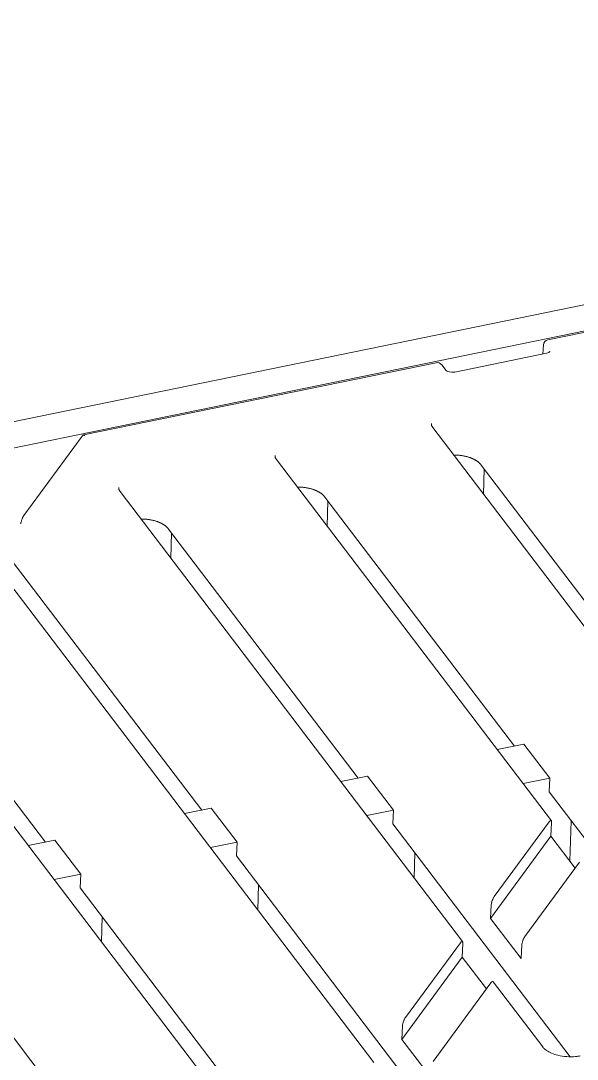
# Model space of a CAD drawing. Header units: millimetres. Extents: x 4267 to 8467, y 166 to 3136.
# Drawn here: x 5313.3 to 5360, y 1992.3 to 2079.5 of the extents above; entities that cross this region are included whole.
import ezdxf

# ---------------------------------------------------------------- set-up
doc = ezdxf.new("R2010")
doc.units = ezdxf.units.MM

msp = doc.modelspace()

# ---------------------------------------------------------------- linework, layer by layer
at = {"linetype": 'Continuous', "lineweight": 5}
for p, q in [((5135.581, 2009.621, 326.374), (5554.128, 2095.268, 326.374)), ((5137.031, 2007.715, 326.374), (5555.578, 2093.362, 326.374)), ((5392.645, 2059.906, 326.374), (5357.509, 2052.716, 326.374)), ((5357.145, 2052.304, 326.374), (5357.085, 2051.528, 326.374)), ((5357.396, 2051.592, 326.374), (5349.708, 2050.019, 326.374)), ((5348.145, 2050.8, 326.374), (5318.529, 2044.74, 326.374)), ((5348.963, 2050.153, 326.374), (5348.601, 2050.629, 326.374)), ((5365.257, 2022.492, 326.374), (5347.861, 2045.35, 326.374)), ((5318.394, 2044.622, 326.374), (5313.508, 2037.967, 326.374)), ((5357.808, 2012.344, 326.374), (5334.733, 2042.663, 326.374)), ((5367.828, 2021.302, 326.374), (5351.916, 2042.21, 326.374)), ((5352.177, 2041.866, 326.374), (5352.105, 2039.773, 326.374)), ((5350.359, 2002.197, 326.374), (5321.606, 2039.977, 326.374)), ((5354.7, 2018.616, 326.374), (5338.788, 2039.523, 326.374)), ((5339.05, 2039.18, 326.374), (5338.978, 2037.087, 326.374)), ((5341.572, 2015.929, 326.374), (5325.66, 2036.837, 326.374)), ((5325.922, 2036.493, 326.374), (5325.85, 2034.4, 326.374)), ((5342.909, 1992.049, 326.374), (5310.847, 2034.178, 326.374)), ((5328.445, 2013.243, 326.374), (5312.533, 2034.151, 326.374)), ((5315.317, 2010.557, 326.374), (5299.405, 2031.464, 326.374)), ((5330.833, 1987.981, 326.374), (5303.398, 2024.031, 326.374)), ((5353.259, 2018.321, 326.374), (5355.499, 2018.779, 326.374)), ((5355.499, 2018.779, 326.374), (5357.674, 2015.922, 326.374)), ((5340.132, 2015.634, 326.374), (5342.371, 2016.093, 326.374)), ((5342.371, 2016.093, 326.374), (5344.546, 2013.235, 326.374)), ((5357.674, 2015.922, 326.374), (5355.434, 2015.463, 326.374)), ((5357.617, 2014.783, 326.374), (5357.674, 2015.922, 326.374)), ((5372.508, 1995.217, 326.374), (5357.617, 2014.783, 326.374)), ((5327.004, 2012.948, 326.374), (5329.244, 2013.406, 326.374)), ((5329.244, 2013.406, 326.374), (5331.418, 2010.549, 326.374)), ((5344.546, 2013.235, 326.374), (5342.306, 2012.777, 326.374)), ((5344.489, 2012.097, 326.374), (5344.546, 2013.235, 326.374)), ((5353.018, 2005.988, 326.374), (5357.614, 2012.249, 326.374)), ((5357.833, 2012.193, 326.374), (5357.776, 2011.052, 326.374)), ((5359.358, 2008.973, 326.374), (5359.474, 2012.342, 326.374)), ((5359.38, 1992.53, 326.374), (5344.489, 2012.097, 326.374)), ((5313.876, 2010.262, 326.374), (5316.116, 2010.72, 326.374)), ((5316.116, 2010.72, 326.374), (5318.291, 2007.863, 326.374)), ((5331.418, 2010.549, 326.374), (5329.179, 2010.091, 326.374)), ((5331.361, 2009.411, 326.374), (5331.418, 2010.549, 326.374)), ((5357.776, 2011.052, 326.374), (5352.704, 2004.143, 326.374)), ((5357.776, 2011.052, 326.374), (5359.809, 2008.38, 326.374)), ((5346.274, 2007.563, 326.374), (5346.346, 2009.656, 326.374)), ((5346.227, 1989.878, 326.374), (5331.361, 2009.411, 326.374)), ((5360.177, 2008.882, 326.374), (5355.581, 2002.621, 326.374)), ((5318.291, 2007.863, 326.374), (5316.051, 2007.404, 326.374)), ((5318.234, 2006.724, 326.374), (5318.291, 2007.863, 326.374)), ((5333.147, 2004.877, 326.374), (5333.219, 2006.97, 326.374)), ((5333.125, 1987.158, 326.374), (5318.234, 2006.724, 326.374)), ((5352.704, 2004.143, 326.374), (5352.761, 2005.284, 326.374)), ((5320.019, 2002.19, 326.374), (5320.091, 2004.284, 326.374)), ((5319.997, 1984.471, 326.374), (5305.106, 2004.038, 326.374)), ((5355.267, 2000.775, 326.374), (5352.704, 2004.143, 326.374)), ((5350.165, 2002.102, 326.374), (5345.569, 1995.841, 326.374)), ((5350.384, 2002.045, 326.374), (5350.327, 2000.904, 326.374)), ((5355.324, 2001.916, 326.374), (5355.267, 2000.775, 326.374)), ((5350.327, 2000.904, 326.374), (5345.255, 1993.995, 326.374)), ((5350.327, 2000.904, 326.374), (5352.36, 1998.233, 326.374)), ((5352.728, 1998.734, 326.374), (5347.894, 1992.149, 326.374)), ((5357.088, 1993.354, 326.374), (5352.921, 1998.829, 326.374)), ((5345.255, 1993.995, 326.374), (5345.312, 1995.136, 326.374)), ((5347.818, 1990.628, 326.374), (5345.255, 1993.995, 326.374))]:
    msp.add_line(p, q, dxfattribs=at)
for points in [[(5357.509, 2052.716), (5357.509, 2052.716, -0.000016), (5357.509, 2052.716, -0.000016), (5357.509, 2052.716, -0.000016), (5357.509, 2052.716, -0.000016), (5357.509, 2052.716, -0.000016), (5357.509, 2052.716, -0.000016), (5357.509, 2052.716, -0.000016), (5357.509, 2052.716, -0.000016), (5357.509, 2052.716, -0.000016), (5357.509, 2052.716, -0.000016), (5357.509, 2052.716, -0.000016), (5357.509, 2052.716, -0.000016), (5357.509, 2052.716, -0.000016), (5357.509, 2052.716, -0.000017), (5357.509, 2052.716, -0.000016), (5357.509, 2052.716, -0.000016), (5357.509, 2052.716, -0.000017), (5357.509, 2052.716, -0.000017), (5357.509, 2052.716, -0.000016), (5357.509, 2052.716, -0.000015), (5357.509, 2052.716, -0.000017), (5357.509, 2052.716, -0.00002), (5357.509, 2052.716, -0.000015), (5357.509, 2052.716, -0.000005), (5357.509, 2052.716, -0.000022), (5357.509, 2052.716, -0.000037), (5357.509, 2052.716, -0.000018), (5357.509, 2052.716, -0.00001)], [(5357.561, 2051.647), (5357.565, 2051.65, 0.002247), (5357.569, 2051.652, 0.002278), (5357.573, 2051.654, 0.002304), (5357.577, 2051.657, 0.002322), (5357.581, 2051.659, 0.002345), (5357.585, 2051.661, 0.002367), (5357.589, 2051.664, 0.002391), (5357.593, 2051.666, 0.002414), (5357.596, 2051.669, 0.002439), (5357.6, 2051.671, 0.002462), (5357.604, 2051.673, 0.002488), (5357.607, 2051.676, 0.002513), (5357.611, 2051.678, 0.00254), (5357.614, 2051.681, 0.002565), (5357.618, 2051.683, 0.002593), (5357.621, 2051.686, 0.00262), (5357.625, 2051.689, 0.002649), (5357.628, 2051.691, 0.002676), (5357.631, 2051.694, 0.002707), (5357.635, 2051.697, 0.002736), (5357.638, 2051.699, 0.002766), (5357.641, 2051.702, 0.002795), (5357.644, 2051.705, 0.002829), (5357.647, 2051.707, 0.002864), (5357.65, 2051.71, 0.002891), (5357.653, 2051.713, 0.002905), (5357.656, 2051.716, 0.002964), (5357.659, 2051.718, 0.003057), (5357.662, 2051.721, 0.003006), (5357.664, 2051.724, 0.002838), (5357.667, 2051.727, 0.003166), (5357.67, 2051.73, 0.00382), (5357.672, 2051.733, 0.002941), (5357.675, 2051.735, 0.001021), (5357.677, 2051.738, 0.0042), (5357.68, 2051.741, 0.007392), (5357.684, 2051.746, 0.003688), (5357.689, 2051.753, 0.001972)], [(5357.592, 2051.667), (5357.594, 2051.668, 0.001613), (5357.596, 2051.67, 0.001627), (5357.598, 2051.672, 0.00164), (5357.6, 2051.673, 0.001651), (5357.602, 2051.675, 0.001664), (5357.604, 2051.676, 0.001676), (5357.606, 2051.678, 0.001688), (5357.608, 2051.68, 0.001701), (5357.61, 2051.681, 0.001714), (5357.612, 2051.683, 0.001726), (5357.614, 2051.684, 0.00174), (5357.616, 2051.686, 0.001753), (5357.618, 2051.688, 0.001766), (5357.62, 2051.689, 0.001779), (5357.622, 2051.691, 0.001793), (5357.623, 2051.693, 0.001807), (5357.625, 2051.694, 0.001821), (5357.627, 2051.696, 0.001835), (5357.629, 2051.698, 0.001849), (5357.631, 2051.699, 0.001863), (5357.632, 2051.701, 0.001878), (5357.634, 2051.703, 0.001891), (5357.636, 2051.704, 0.001908), (5357.637, 2051.706, 0.001925), (5357.639, 2051.708, 0.001936), (5357.641, 2051.71, 0.001939), (5357.642, 2051.711, 0.001971), (5357.644, 2051.713, 0.002027), (5357.645, 2051.715, 0.001985), (5357.647, 2051.717, 0.001867), (5357.648, 2051.718, 0.002076), (5357.65, 2051.72, 0.002496), (5357.651, 2051.722, 0.001912), (5357.653, 2051.724, 0.000659), (5357.654, 2051.725, 0.002721), (5357.656, 2051.727, 0.004753), (5357.658, 2051.73, 0.002355), (5357.661, 2051.734, 0.001255)], [(5357.689, 2051.753), (5357.686, 2051.751, 0.003226), (5357.682, 2051.749, 0.00324), (5357.679, 2051.747, 0.003251), (5357.675, 2051.745, 0.003261), (5357.672, 2051.742, 0.003272), (5357.669, 2051.74, 0.003281), (5357.666, 2051.738, 0.003291), (5357.663, 2051.735, 0.003299), (5357.66, 2051.733, 0.003307), (5357.656, 2051.731, 0.003315), (5357.653, 2051.728, 0.003321), (5357.65, 2051.726, 0.003325), (5357.647, 2051.723, 0.003334), (5357.644, 2051.721, 0.003344), (5357.642, 2051.718, 0.003341), (5357.639, 2051.715, 0.003324), (5357.636, 2051.713, 0.003356), (5357.633, 2051.71, 0.003424), (5357.631, 2051.707, 0.003332), (5357.628, 2051.705, 0.003116), (5357.625, 2051.702, 0.003433), (5357.623, 2051.699, 0.004081), (5357.62, 2051.696, 0.003113), (5357.618, 2051.693, 0.001098), (5357.615, 2051.691, 0.004361), (5357.613, 2051.688, 0.007493), (5357.609, 2051.682, 0.003683), (5357.603, 2051.676, 0.00196)], [(5348.145, 2050.8), (5348.145, 2050.8, 0.000016), (5348.145, 2050.8, 0.000016), (5348.145, 2050.8, 0.000016), (5348.145, 2050.8, 0.000016), (5348.145, 2050.8, 0.000016), (5348.145, 2050.8, 0.000016), (5348.145, 2050.8, 0.000016), (5348.145, 2050.8, 0.000016), (5348.145, 2050.8, 0.000016), (5348.145, 2050.8, 0.000016), (5348.145, 2050.8, 0.000016), (5348.145, 2050.8, 0.000016), (5348.145, 2050.8, 0.000016), (5348.145, 2050.8, 0.000016), (5348.145, 2050.8, 0.000016), (5348.145, 2050.8, 0.000016), (5348.145, 2050.8, 0.000016), (5348.145, 2050.8, 0.000017), (5348.145, 2050.8, 0.000016), (5348.145, 2050.8, 0.000015), (5348.145, 2050.8, 0.000017), (5348.145, 2050.8, 0.00002), (5348.145, 2050.8, 0.000015), (5348.145, 2050.8, 0.000005), (5348.145, 2050.8, 0.000021), (5348.145, 2050.8, 0.000037), (5348.145, 2050.8, 0.000018), (5348.145, 2050.8, 0.00001)], [(5351.916, 2042.21), (5351.88, 2042.254, 0.012485), (5351.842, 2042.298, 0.011397), (5351.799, 2042.342, 0.010733), (5351.753, 2042.386, 0.010588), (5351.704, 2042.429, 0.010233), (5351.651, 2042.472, 0.009865), (5351.594, 2042.515, 0.009466), (5351.534, 2042.556, 0.009174), (5351.47, 2042.597, 0.008829), (5351.403, 2042.637, 0.008551), (5351.332, 2042.675, 0.008239), (5351.258, 2042.712, 0.007989), (5351.181, 2042.748, 0.007726), (5351.101, 2042.782, 0.007521), (5351.019, 2042.814, 0.007275), (5350.934, 2042.845, 0.007048), (5350.846, 2042.874, 0.006912), (5350.757, 2042.9, 0.006873), (5350.665, 2042.925, 0.006538), (5350.573, 2042.947, 0.006021), (5350.479, 2042.968, 0.006461), (5350.383, 2042.986, 0.007463), (5350.284, 2043.001, 0.005682), (5350.19, 2043.014, 0.002193), (5350.105, 2043.025, 0.007661), (5349.996, 2043.034, 0.012902), (5349.83, 2043.041, 0.006434), (5349.614, 2043.046, 0.003461)], [(5338.788, 2039.523), (5338.753, 2039.568, 0.012485), (5338.714, 2039.612, 0.011397), (5338.671, 2039.656, 0.010733), (5338.626, 2039.7, 0.010588), (5338.576, 2039.743, 0.010233), (5338.523, 2039.786, 0.009865), (5338.466, 2039.828, 0.009466), (5338.406, 2039.87, 0.009174), (5338.342, 2039.911, 0.008829), (5338.275, 2039.95, 0.008551), (5338.204, 2039.989, 0.008239), (5338.131, 2040.026, 0.007989), (5338.054, 2040.061, 0.007726), (5337.974, 2040.096, 0.007521), (5337.891, 2040.128, 0.007275), (5337.806, 2040.159, 0.007048), (5337.719, 2040.187, 0.006912), (5337.629, 2040.214, 0.006873), (5337.538, 2040.239, 0.006538), (5337.445, 2040.261, 0.006021), (5337.351, 2040.281, 0.006461), (5337.255, 2040.299, 0.007463), (5337.156, 2040.315, 0.005682), (5337.062, 2040.328, 0.002193), (5336.977, 2040.339, 0.007661), (5336.869, 2040.348, 0.012902), (5336.703, 2040.355, 0.006434), (5336.487, 2040.36, 0.003461)], [(5325.661, 2036.837), (5325.625, 2036.881, 0.012485), (5325.586, 2036.925, 0.011397), (5325.544, 2036.97, 0.010733), (5325.498, 2037.013, 0.010588), (5325.448, 2037.057, 0.010233), (5325.395, 2037.1, 0.009865), (5325.339, 2037.142, 0.009466), (5325.278, 2037.184, 0.009174), (5325.215, 2037.224, 0.008829), (5325.147, 2037.264, 0.008551), (5325.077, 2037.302, 0.008239), (5325.003, 2037.34, 0.007989), (5324.926, 2037.375, 0.007726), (5324.846, 2037.409, 0.007521), (5324.764, 2037.442, 0.007275), (5324.679, 2037.472, 0.007048), (5324.591, 2037.501, 0.006912), (5324.502, 2037.528, 0.006873), (5324.41, 2037.552, 0.006538), (5324.317, 2037.575, 0.006021), (5324.224, 2037.595, 0.006461), (5324.128, 2037.613, 0.007463), (5324.028, 2037.629, 0.005682), (5323.935, 2037.642, 0.002193), (5323.85, 2037.653, 0.007661), (5323.741, 2037.662, 0.012902), (5323.575, 2037.668, 0.006434), (5323.359, 2037.673, 0.003461)], [(5357.034, 1993.407), (5357.041, 1993.399, 0.002112), (5357.047, 1993.391, 0.002052), (5357.053, 1993.383, 0.002026), (5357.06, 1993.374, 0.00204), (5357.067, 1993.366, 0.002038), (5357.073, 1993.358, 0.002033), (5357.081, 1993.35, 0.002025), (5357.088, 1993.342, 0.002025), (5357.095, 1993.333, 0.002017), (5357.102, 1993.325, 0.002016), (5357.11, 1993.316, 0.002008), (5357.118, 1993.308, 0.002006), (5357.126, 1993.299, 0.001998), (5357.134, 1993.291, 0.001996), (5357.142, 1993.283, 0.001988), (5357.15, 1993.274, 0.001986), (5357.159, 1993.265, 0.001978), (5357.168, 1993.257, 0.001975), (5357.176, 1993.248, 0.001967), (5357.185, 1993.24, 0.001965), (5357.195, 1993.231, 0.001956), (5357.204, 1993.222, 0.001952), (5357.213, 1993.214, 0.001945), (5357.223, 1993.205, 0.001946), (5357.233, 1993.196, 0.001931), (5357.243, 1993.188, 0.001915), (5357.253, 1993.179, 0.001925), (5357.264, 1993.17, 0.001965), (5357.274, 1993.161, 0.001894), (5357.285, 1993.152, 0.001755), (5357.296, 1993.144, 0.001947), (5357.307, 1993.135, 0.002339), (5357.319, 1993.126, 0.001732), (5357.33, 1993.117, 0.000528), (5357.34, 1993.109, 0.002495), (5357.354, 1993.099, 0.004262), (5357.375, 1993.084, 0.002017), (5357.403, 1993.064, 0.001043)]]:
    msp.add_lwpolyline(points, format="xyb", dxfattribs=at)
for points in [[(5357.509, 2052.716, 326.374), (5357.314, 2052.679, 326.374), (5357.157, 2052.502, 326.374), (5357.145, 2052.304, 326.374)], [(5357.592, 2051.667, 326.374), (5357.566, 2051.647, 326.374), (5357.494, 2051.611, 326.374), (5357.396, 2051.592, 326.374)], [(5348.601, 2050.629, 326.374), (5348.498, 2050.766, 326.374), (5348.314, 2050.836, 326.374), (5348.146, 2050.8, 326.374)], [(5347.861, 2045.35, 326.374), (5347.755, 2045.491, 326.374), (5347.725, 2045.604, 326.374), (5347.73, 2045.701, 326.374)], [(5334.733, 2042.663, 326.374), (5334.627, 2042.804, 326.374), (5334.598, 2042.918, 326.374), (5334.602, 2043.015, 326.374)], [(5321.606, 2039.977, 326.374), (5321.5, 2040.118, 326.374), (5321.47, 2040.232, 326.374), (5321.474, 2040.329, 326.374)]]:
    msp.add_open_spline(points, degree=3, dxfattribs=at)
for points, knots in [([(5349.708, 2050.019, 326.374), (5349.629, 2050.006, 326.374), (5349.283, 2049.961, 326.374), (5348.947, 2050.135, 326.374), (5348.963, 2050.153, 326.374)], [0, 0, 0, 0, 0.272685, 1, 1, 1, 1]), ([(5318.394, 2044.622, 326.374), (5318.416, 2044.653, 326.374), (5318.438, 2044.677, 326.374), (5318.466, 2044.703, 326.374), (5318.472, 2044.708, 326.374), (5318.508, 2044.736, 326.374), (5318.534, 2044.745, 326.374), (5318.571, 2044.736, 326.374), (5318.584, 2044.725, 326.374), (5318.597, 2044.701, 326.374), (5318.6, 2044.693, 326.374), (5318.604, 2044.68, 326.374), (5318.606, 2044.673, 326.374), (5318.607, 2044.666, 326.374)], [0, 0, 0, 0, 0.1875, 0.1875, 0.25, 0.25, 0.5, 0.5, 0.6875, 0.6875, 0.75, 0.75, 0.8050392, 0.8050392, 0.8050392, 0.8050392]), ([(5313.508, 2037.967, 326.374), (5313.478, 2037.926, 326.374), (5313.449, 2037.877, 326.374), (5313.412, 2037.807, 326.374), (5313.404, 2037.79, 326.374), (5313.374, 2037.727, 326.374), (5313.353, 2037.678, 326.374), (5313.31, 2037.558, 326.374), (5313.29, 2037.491, 326.374), (5313.272, 2037.409, 326.374), (5313.269, 2037.396, 326.374), (5313.258, 2037.339, 326.374), (5313.253, 2037.299, 326.374), (5313.252, 2037.263, 326.374)], [0, 0, 0, 0, 0.25, 0.25, 0.3125, 0.3125, 0.5, 0.5, 0.75, 0.75, 0.8125, 0.8125, 1, 1, 1, 1]), ([(5357.614, 2012.249, 326.374), (5357.634, 2012.276, 326.374), (5357.651, 2012.296, 326.374), (5357.673, 2012.318, 326.374), (5357.679, 2012.324, 326.374), (5357.688, 2012.332, 326.374), (5357.692, 2012.335, 326.374), (5357.696, 2012.339, 326.374), (5357.698, 2012.34, 326.374), (5357.699, 2012.341, 326.374), (5357.699, 2012.341, 326.374), (5357.716, 2012.354, 326.374), (5357.731, 2012.361, 326.374), (5357.75, 2012.367, 326.374), (5357.756, 2012.368, 326.374), (5357.764, 2012.369, 326.374), (5357.767, 2012.369, 326.374), (5357.772, 2012.368, 326.374), (5357.774, 2012.368, 326.374), (5357.819, 2012.356, 326.374), (5357.838, 2012.287, 326.374), (5357.833, 2012.193, 326.374)], [0, 0, 0, 0, 0.125, 0.125, 0.1875, 0.1875, 0.21875, 0.234375, 0.242188, 0.242188, 0.25, 0.25, 0.375, 0.375, 0.4375, 0.4375, 0.46875, 0.46875, 0.5, 0.5, 1, 1, 1, 1]), ([(5352.761, 2005.284, 326.374), (5352.764, 2005.333, 326.374), (5352.771, 2005.387, 326.374), (5352.788, 2005.462, 326.374), (5352.792, 2005.48, 326.374), (5352.81, 2005.546, 326.374), (5352.825, 2005.596, 326.374), (5352.869, 2005.716, 326.374), (5352.898, 2005.782, 326.374), (5352.937, 2005.857, 326.374), (5352.944, 2005.87, 326.374), (5352.973, 2005.922, 326.374), (5352.995, 2005.957, 326.374), (5353.018, 2005.988, 326.374)], [0, 0, 0, 0, 0.25, 0.25, 0.3125, 0.3125, 0.5, 0.5, 0.75, 0.75, 0.8125, 0.8125, 1, 1, 1, 1]), ([(5355.581, 2002.621, 326.374), (5355.561, 2002.594, 326.374), (5355.543, 2002.566, 326.374), (5355.521, 2002.529, 326.374), (5355.514, 2002.517, 326.374), (5355.505, 2002.5, 326.374), (5355.501, 2002.492, 326.374), (5355.496, 2002.483, 326.374), (5355.494, 2002.479, 326.374), (5355.493, 2002.477, 326.374), (5355.493, 2002.477, 326.374), (5355.475, 2002.442, 326.374), (5355.459, 2002.408, 326.374), (5355.438, 2002.359, 326.374), (5355.431, 2002.343, 326.374), (5355.422, 2002.319, 326.374), (5355.419, 2002.311, 326.374), (5355.413, 2002.295, 326.374), (5355.41, 2002.289, 326.374), (5355.357, 2002.143, 326.374), (5355.329, 2002.011, 326.374), (5355.324, 2001.916, 326.374)], [0, 0, 0, 0, 0.125, 0.125, 0.1875, 0.1875, 0.21875, 0.234375, 0.242188, 0.242188, 0.25, 0.25, 0.375, 0.375, 0.4375, 0.4375, 0.46875, 0.46875, 0.5, 0.5, 1, 1, 1, 1]), ([(5350.165, 2002.102, 326.374), (5350.185, 2002.129, 326.374), (5350.202, 2002.149, 326.374), (5350.223, 2002.171, 326.374), (5350.23, 2002.177, 326.374), (5350.239, 2002.184, 326.374), (5350.243, 2002.188, 326.374), (5350.247, 2002.191, 326.374), (5350.249, 2002.193, 326.374), (5350.25, 2002.194, 326.374), (5350.25, 2002.194, 326.374), (5350.267, 2002.207, 326.374), (5350.282, 2002.214, 326.374), (5350.301, 2002.22, 326.374), (5350.307, 2002.221, 326.374), (5350.315, 2002.221, 326.374), (5350.318, 2002.221, 326.374), (5350.323, 2002.221, 326.374), (5350.325, 2002.22, 326.374), (5350.37, 2002.208, 326.374), (5350.388, 2002.14, 326.374), (5350.384, 2002.045, 326.374)], [0, 0, 0, 0, 0.125, 0.125, 0.1875, 0.1875, 0.21875, 0.234375, 0.242188, 0.242188, 0.25, 0.25, 0.375, 0.375, 0.4375, 0.4375, 0.46875, 0.46875, 0.5, 0.5, 1, 1, 1, 1]), ([(5352.728, 1998.734, 326.374), (5352.75, 1998.765, 326.374), (5352.772, 1998.79, 326.374), (5352.8, 1998.816, 326.374), (5352.807, 1998.821, 326.374), (5352.843, 1998.849, 326.374), (5352.869, 1998.857, 326.374), (5352.902, 1998.849, 326.374), (5352.911, 1998.842, 326.374), (5352.921, 1998.829, 326.374)], [0, 0, 0, 0, 0.1875, 0.1875, 0.25, 0.25, 0.5, 0.5, 0.6314122, 0.6314122, 0.6314122, 0.6314122]), ([(5345.312, 1995.136, 326.374), (5345.314, 1995.184, 326.374), (5345.322, 1995.24, 326.374), (5345.343, 1995.333, 326.374), (5345.351, 1995.365, 326.374), (5345.366, 1995.415, 326.374), (5345.374, 1995.44, 326.374), (5345.383, 1995.466, 326.374), (5345.389, 1995.483, 326.374), (5345.392, 1995.493, 326.374), (5345.406, 1995.531, 326.374), (5345.419, 1995.563, 326.374), (5345.44, 1995.612, 326.374), (5345.447, 1995.628, 326.374), (5345.459, 1995.653, 326.374), (5345.465, 1995.666, 326.374), (5345.472, 1995.68, 326.374), (5345.475, 1995.686, 326.374), (5345.478, 1995.691, 326.374), (5345.479, 1995.694, 326.374), (5345.499, 1995.732, 326.374), (5345.529, 1995.787, 326.374), (5345.569, 1995.841, 326.374)], [0, 0, 0, 0, 0.25, 0.25, 0.375, 0.375, 0.4375, 0.46875, 0.46875, 0.5, 0.5, 0.625, 0.625, 0.6875, 0.6875, 0.71875, 0.734375, 0.742188, 0.742188, 0.75, 0.75, 1, 1, 1, 1]), ([(5360.235, 1992.611, 326.374), (5360.108, 1992.585, 326.374), (5359.504, 1992.493, 326.374), (5358.393, 1992.568, 326.374), (5357.646, 1992.899, 326.374), (5357.403, 1993.064, 326.374)], [0.4156782, 0.4156782, 0.4156782, 0.4156782, 0.4793235, 0.7064299, 0.8936242, 0.8936242, 0.8936242, 0.8936242])]:
    msp.add_open_spline(points, degree=3, knots=knots, dxfattribs=at)

doc.saveas('drawing.dxf')
